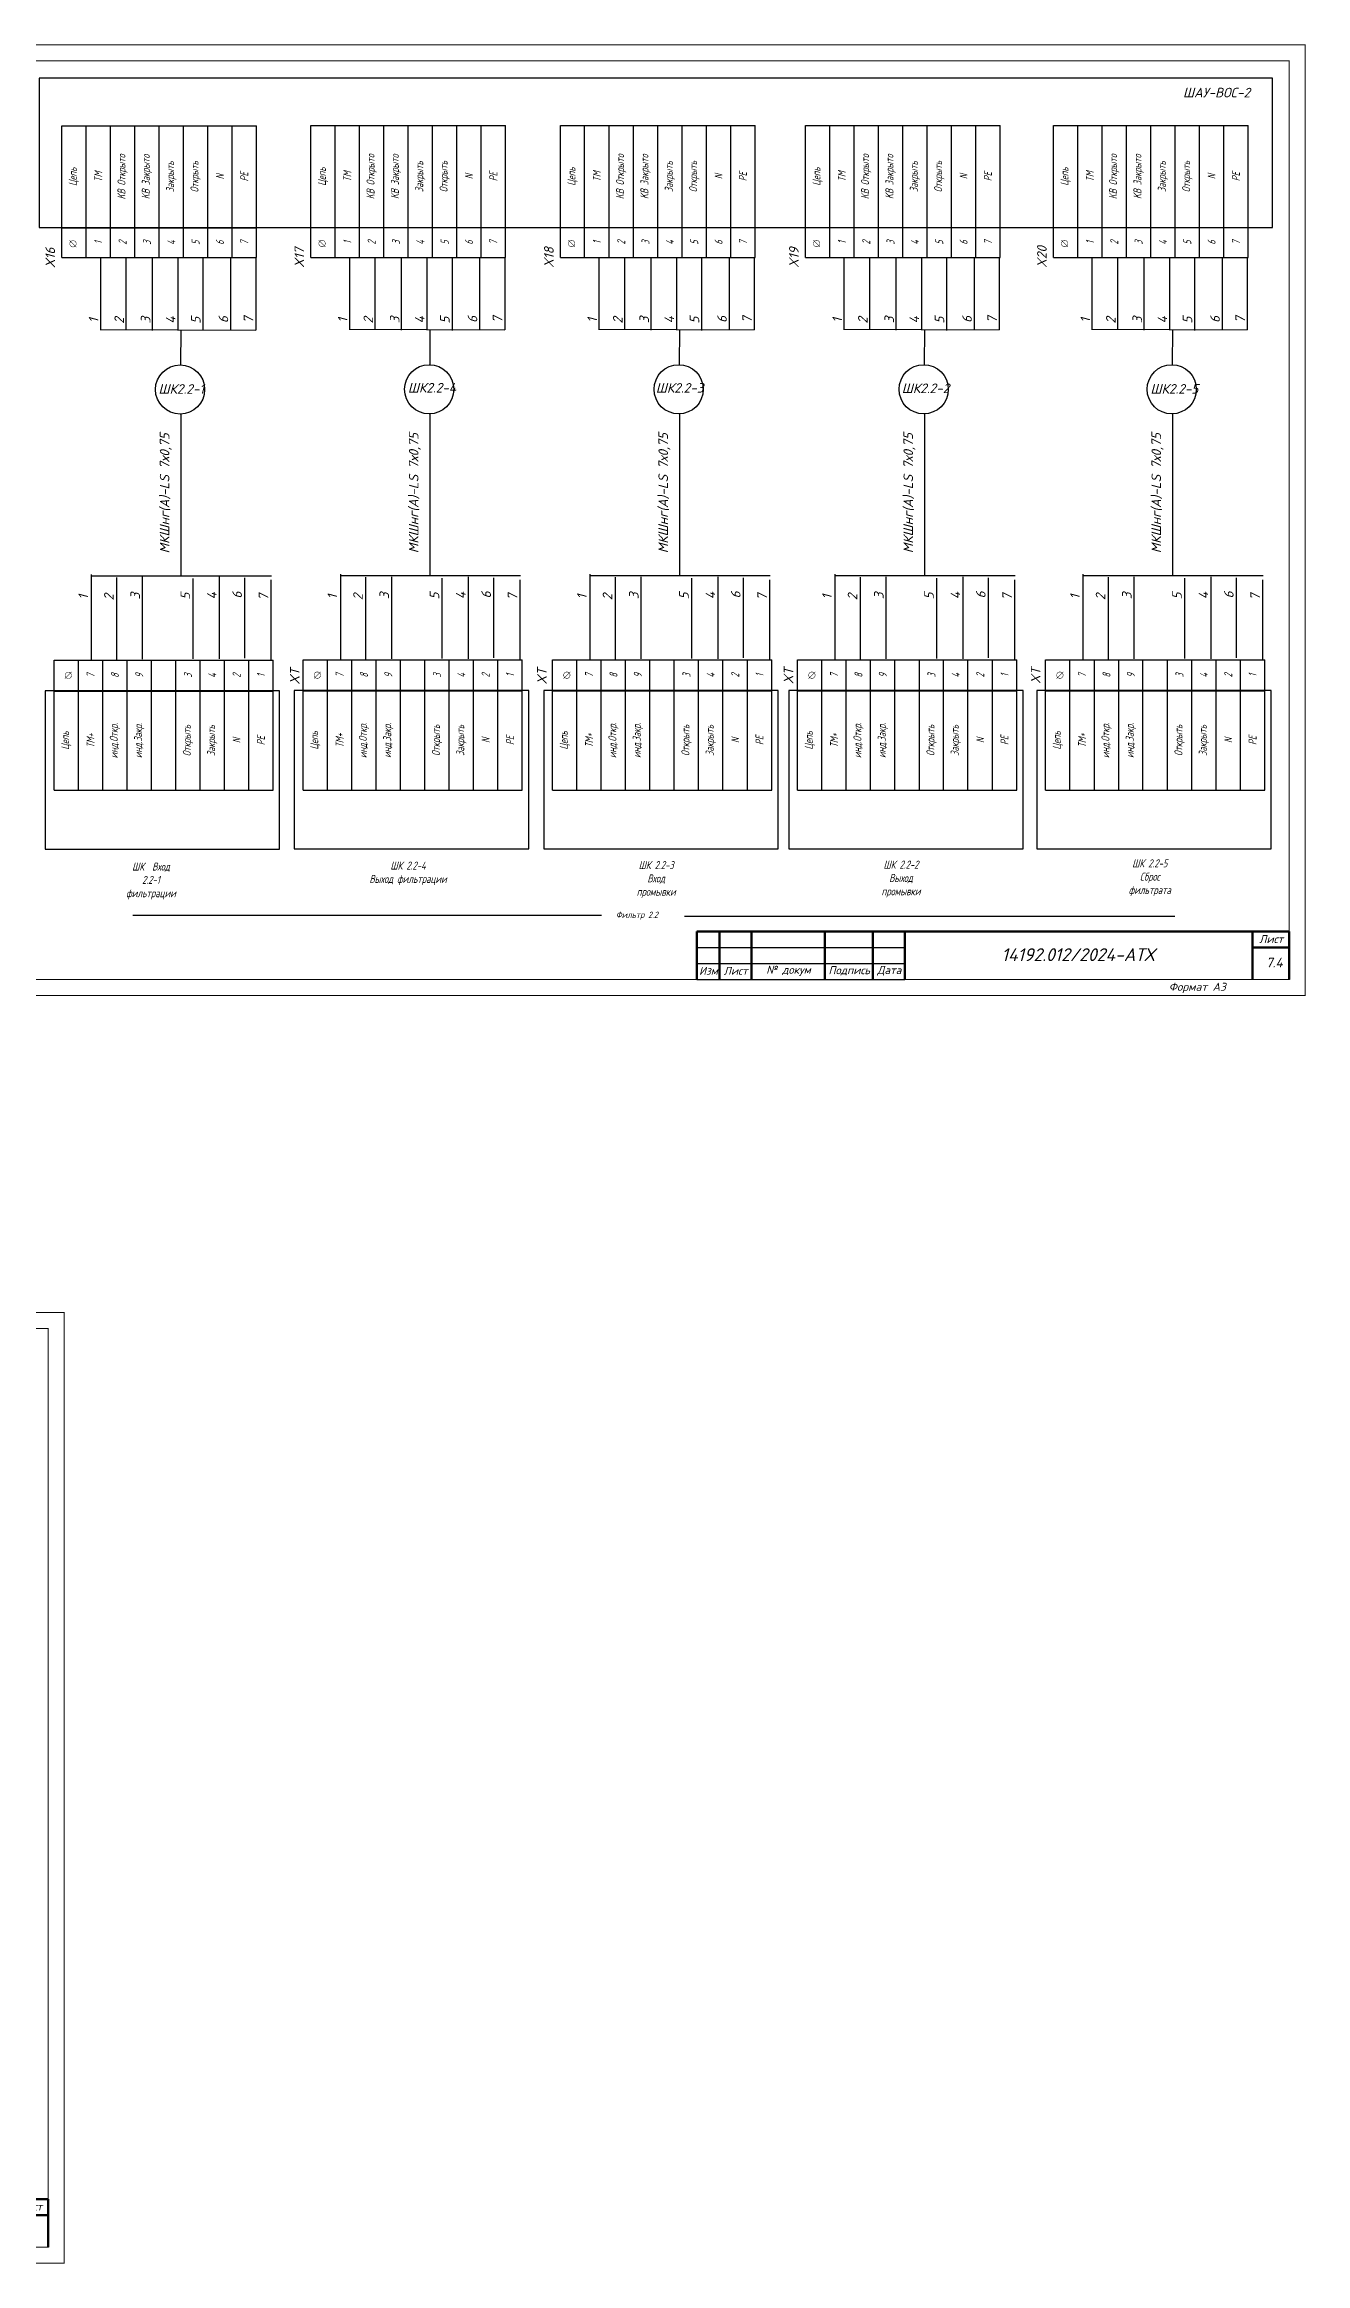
# Model space of a CAD drawing. Header units: millimetres. Extents: x 1510 to 10524, y 7125 to 13164.
# Drawn here: x 4759 to 5153, y 8298 to 8991 of the extents above; entities that cross this region are included whole.
import ezdxf
from ezdxf.enums import TextEntityAlignment as Align

# ---------------------------------------------------------------- set-up
doc = ezdxf.new("R2010")
doc.units = ezdxf.units.MM
doc.header["$LTSCALE"] = 4
doc.set_wipeout_variables(frame=1)
doc.linetypes.add('SolidLine', pattern=[0])
for name, color, linetype in [('G', 5, 'Continuous'), ('SYMS', 7, 'Continuous'), ('Вспомогательная', 1, 'Continuous'), ('Текст', 2, 'Continuous')]:
    doc.layers.add(name, color=color, linetype=linetype)
for name, color, linetype, lineweight in [('RAMKA', 7, 'Continuous', 25), ('SHTAMP', 7, 'SolidLine', 25), ('Основеая', 5, 'Continuous', 60)]:
    doc.layers.add(name, color=color, linetype=linetype, lineweight=lineweight)
doc.styles.add('COTES', font='cs_gost2304.shx', dxfattribs={"width": 0.75, "oblique": 15})
doc.styles.add('ISOCPEUR', font='isocpeui.ttf')
doc.styles.add('Simplex00.10.00', font='simplex.shx')
doc.styles.add('Simplex25.085.15', font='', dxfattribs={"width": 0.85, "oblique": 15, "height": 2.5})
doc.styles.add('ГОСТ', font='isocpeur.ttf', dxfattribs={"oblique": 15})
doc.styles.get('Simplex25.085.15').set_extended_font_data('GOST type A')

# ---------------------------------------------------------------- blocks, each defined once
blk = doc.blocks.new('Формат А3')
at = {"color": 0, "linetype": 'Continuous', "const_width": 0.3}
for points in [[(-420, 297), (0, 297), (0, 0), (-420, 0)], [(-400, 5), (-400, 292), (-5, 292), (-5, 5)]]:
    blk.add_lwpolyline(points, close=True, dxfattribs=at)
at = {"color": 0, "linetype": 'Continuous', "style": 'Simplex00.10.00', "oblique": 15}
blk.add_text('Формат А3', height=2.5, dxfattribs=at).set_placement((-33.67, 2.75), align=Align.MIDDLE_CENTER)
blk = doc.blocks.new('A$C73A268AF')
at = {"lineweight": 30}
for p, q in [((4.57, 157.46), (20.05, 157.46)), ((4.57, 157.46), (4.57, 91.46)), ((9.89, 157.46), (9.89, 91.46)), ((14.97, 157.46), (14.97, 91.46)), ((9.89, 147.31), (20.05, 147.31)), ((9.89, 132.08), (20.05, 132.08)), ((9.89, 111.77), (20.05, 111.77)), ((4.57, 91.46), (20.05, 91.46)), ((7.96, 5.15), (7.96, 91.46)), ((13.04, 5.15), (13.04, 91.46)), ((20.15, 66.08), (7.96, 66.08)), ((20.15, 30.54), (7.96, 30.54))]:
    blk.add_line(p, q, dxfattribs=at)
blk.add_lwpolyline([(20.15, 5.15), (7.96, 5.15)], dxfattribs=at)
at = {"layer": 'Вспомогательная', "color": 7}
for p, q in [((230.15, 15.15), (295.15, 15.15)), ((230.15, 10.15), (295.15, 10.15)), ((230.15, 5.15), (295.15, 5.15))]:
    blk.add_line(p, q, dxfattribs=at)
at = {"layer": 'Основеая', "color": 7}
for p, q in [((230.15, 20.15), (230.15, 5.15)), ((415.15, 20.15), (230.15, 20.15)), ((237.15, 20.15), (237.15, 5.15)), ((247.15, 20.15), (247.15, 5.15)), ((270.15, 20.15), (270.15, 5.15)), ((285.15, 20.15), (285.15, 5.15)), ((295.15, 20.15), (295.15, 5.15)), ((403.72, 20.15), (403.72, 5.15)), ((403.72, 15.15), (415.15, 15.15)), ((415.15, 20.15), (415.15, 5.15))]:
    blk.add_line(p, q, dxfattribs=at)
blk.add_blockref('Формат А3', (420.15, 0.15))
at = {"layer": 'RAMKA', "style": 'COTES', "oblique": 15, "width": 0.75}
for s, p in [('Согласовано', (8.35, 94.1)), ('Взам.инв.N', (11.94, 68.02)), ('Подпись и дата', (12.17, 35.86)), ('Инв.Nподл.', (11.97, 10.43))]:
    blk.add_text(s, height=3, rotation=90, dxfattribs=at).set_placement(p)
at = {"layer": 'Текст', "color": 7, "char_height": 2.5, "style": 'ГОСТ'}
for s, insert, width, attachment_point in [('{\\fISOCPEUR|b0|i0|c204|p34;Лист}', (413.32, 17.81), 11.4585, 6), ('{\\fISOCPEUR|b0|i0|c204|p34;Изм}', (233.75, 7.88), 7, 5), ('{\\fISOCPEUR|b0|i0|c204|p34;Лист}', (242.25, 7.88), 10, 5), ('{\\fISOCPEUR|b0|i0|c204|p34;№ докум}', (258.75, 7.88), 23, 5), ('{\\fISOCPEUR|b0|i0|c204|p34;Подпись}', (277.75, 7.88), 15, 5), ('{\\fISOCPEUR|b0|i0|c204|p34;Дата}', (290.25, 7.88), 10, 5)]:
    blk.add_mtext(s, dxfattribs=dict(at, insert=insert, width=width, attachment_point=attachment_point))
blk = doc.blocks.new('*T367')
at = {"color": 0, "linetype": 'ByBlock', "lineweight": -2, "transparency": 16777216}
for p, q in [((0, 0), (0, 41.14)), ((0, 41.14), (60.83, 41.14)), ((7.6, 0), (7.6, 41.14)), ((15.21, 0), (15.21, 41.14)), ((22.81, 0), (22.81, 41.14)), ((30.41, 0), (30.41, 41.14)), ((38.02, 0), (38.02, 41.14)), ((45.62, 0), (45.62, 41.14)), ((53.22, 0), (53.22, 41.14)), ((60.83, 0), (60.83, 41.14)), ((0, 9.29), (60.83, 9.29))]:
    blk.add_line(p, q, dxfattribs=at)
at = {"color": 0, "lineweight": -2, "transparency": 16777216}
blk.add_line((0, 0), (60.83, 0), dxfattribs=at)
at = {"color": 0, "linetype": 'Continuous', "lineweight": -2, "transparency": 16777216, "char_height": 2.5, "attachment_point": 5, "rotation": 90, "style": 'Simplex25.085.15'}
for s, insert, width in [('Цепь', (3.8, 25.21), 28.8496), ('KB Открытo', (19.01, 25.21), 28.8496), ('KB Закрытo', (26.61, 25.21), 28.8496), ('Закрыть', (34.22, 25.21), 28.8496), ('Открыть', (41.82, 25.21), 28.8496), ('TM', (11.41, 25.21), 28.8496), ('N', (49.42, 25.21), 28.8496), ('PE', (57.03, 25.21), 28.8496), ('1', (11.41, 4.64), 6.286), ('2', (19.01, 4.64), 6.286), ('3', (26.61, 4.64), 6.286), ('4', (34.22, 4.64), 6.286), ('5', (41.82, 4.64), 6.286), ('6', (49.42, 4.64), 6.286), ('7', (57.03, 4.64), 6.286)]:
    blk.add_mtext(s, dxfattribs=dict(at, insert=insert, width=width))
blk = doc.blocks.new('Клеммное соединение')
at = {"linetype": 'Continuous'}
blk.add_wipeout([(0, -1), (-0.44, -0.9), (-0.6, -0.8), (-0.71, -0.7), (-0.8, -0.6), (-0.87, -0.5), (-0.92, -0.4), (-0.95, -0.3), (-0.98, -0.2), (-0.99, -0.1), (-0.99, 0), (-0.99, 0.1), (-0.98, 0.2), (-0.95, 0.3), (-0.92, 0.4), (-0.87, 0.5), (-0.8, 0.6), (-0.71, 0.7), (-0.6, 0.8), (-0.44, 0.9), (0, 1), (0.44, 0.9), (0.6, 0.8), (0.71, 0.7), (0.8, 0.6), (0.87, 0.5), (0.92, 0.4), (0.95, 0.3), (0.98, 0.2), (0.99, 0.1), (1, 0), (0.99, -0.1), (0.98, -0.2), (0.95, -0.3), (0.92, -0.4), (0.87, -0.5), (0.8, -0.6), (0.71, -0.7), (0.6, -0.8), (0.44, -0.9)], dxfattribs=at)
at = {"color": 0, "linetype": 'Continuous', "lineweight": -2, "const_width": 0.15}
blk.add_lwpolyline([(-1.06, -1.06), (1.06, 1.06)], dxfattribs=at)
blk.add_lwpolyline([(-1, 0, 1), (1, 0, 1)], format="xyb", close=True, dxfattribs=at)
blk = doc.blocks.new('*T368')
at = {"color": 0, "linetype": 'ByBlock', "lineweight": -2, "transparency": 16777216}
for p, q in [((0, 0), (0, 40.67)), ((0, 40.67), (68.43, 40.67)), ((7.6, 0), (7.6, 40.67)), ((15.21, 0), (15.21, 40.67)), ((22.81, 0), (22.81, 40.67)), ((30.41, 0), (30.41, 40.67)), ((38.02, 0), (38.02, 40.67)), ((45.62, 0), (45.62, 40.67)), ((53.22, 0), (53.22, 40.67)), ((60.83, 0), (60.83, 40.67)), ((68.43, 0), (68.43, 40.67)), ((0, 31), (68.43, 31)), ((7.6, 0), (68.43, 0))]:
    blk.add_line(p, q, dxfattribs=at)
at = {"color": 0, "lineweight": -2, "transparency": 16777216}
blk.add_line((0, 0), (7.6, 0), dxfattribs=at)
at = {"color": 0, "linetype": 'Continuous', "lineweight": -2, "transparency": 16777216, "char_height": 2.5, "attachment_point": 5, "rotation": 90, "style": 'Simplex25.085.15'}
for s, insert, width in [('7', (11.41, 35.83), 6.6745), ('8', (19.01, 35.83), 6.6745), ('9', (26.61, 35.83), 6.6745), ('3', (41.82, 35.83), 6.6745), ('4', (49.42, 35.83), 6.6745), ('2', (57.03, 35.83), 6.6745), ('1', (64.63, 35.83), 6.6745), ('Цепь', (3.8, 15.5), 27.9958), ('ТМ+', (11.41, 15.5), 27.9958), ('инд.Откр.', (19.01, 15.5), 27.9958), ('инд.Закр.', (26.61, 15.5), 27.9958), ('Открыть', (41.82, 15.5), 27.9958), ('Закрыть', (49.42, 15.5), 27.9958), ('N', (57.03, 15.5), 27.9958), ('PE', (64.63, 15.5), 27.9958)]:
    blk.add_mtext(s, dxfattribs=dict(at, insert=insert, width=width))
blk = doc.blocks.new('*T369')
at = {"color": 0, "linetype": 'ByBlock', "lineweight": -2, "transparency": 16777216}
for p, q in [((0, 0), (0, 41.14)), ((0, 41.14), (60.83, 41.14)), ((7.6, 0), (7.6, 41.14)), ((15.21, 0), (15.21, 41.14)), ((22.81, 0), (22.81, 41.14)), ((30.41, 0), (30.41, 41.14)), ((38.02, 0), (38.02, 41.14)), ((45.62, 0), (45.62, 41.14)), ((53.22, 0), (53.22, 41.14)), ((60.83, 0), (60.83, 41.14)), ((0, 9.29), (60.83, 9.29))]:
    blk.add_line(p, q, dxfattribs=at)
at = {"color": 0, "lineweight": -2, "transparency": 16777216}
blk.add_line((0, 0), (60.83, 0), dxfattribs=at)
at = {"color": 0, "linetype": 'Continuous', "lineweight": -2, "transparency": 16777216, "char_height": 2.5, "attachment_point": 5, "rotation": 90, "style": 'Simplex25.085.15'}
for s, insert, width in [('Цепь', (3.8, 25.21), 28.8496), ('KB Открытo', (19.01, 25.21), 28.8496), ('KB Закрытo', (26.61, 25.21), 28.8496), ('Закрыть', (34.22, 25.21), 28.8496), ('Открыть', (41.82, 25.21), 28.8496), ('TM', (11.41, 25.21), 28.8496), ('N', (49.42, 25.21), 28.8496), ('PE', (57.03, 25.21), 28.8496), ('1', (11.41, 4.64), 6.286), ('2', (19.01, 4.64), 6.286), ('3', (26.61, 4.64), 6.286), ('4', (34.22, 4.64), 6.286), ('5', (41.82, 4.64), 6.286), ('6', (49.42, 4.64), 6.286), ('7', (57.03, 4.64), 6.286)]:
    blk.add_mtext(s, dxfattribs=dict(at, insert=insert, width=width))
blk = doc.blocks.new('*T370')
at = {"color": 0, "linetype": 'ByBlock', "lineweight": -2, "transparency": 16777216}
for p, q in [((0, 0), (0, 40.67)), ((0, 40.67), (68.43, 40.67)), ((7.6, 0), (7.6, 40.67)), ((15.21, 0), (15.21, 40.67)), ((22.81, 0), (22.81, 40.67)), ((30.41, 0), (30.41, 40.67)), ((38.02, 0), (38.02, 40.67)), ((45.62, 0), (45.62, 40.67)), ((53.22, 0), (53.22, 40.67)), ((60.83, 0), (60.83, 40.67)), ((68.43, 0), (68.43, 40.67)), ((0, 31), (68.43, 31)), ((7.6, 0), (68.43, 0))]:
    blk.add_line(p, q, dxfattribs=at)
at = {"color": 0, "lineweight": -2, "transparency": 16777216}
blk.add_line((0, 0), (7.6, 0), dxfattribs=at)
at = {"color": 0, "linetype": 'Continuous', "lineweight": -2, "transparency": 16777216, "char_height": 2.5, "attachment_point": 5, "rotation": 90, "style": 'Simplex25.085.15'}
for s, insert, width in [('7', (11.41, 35.83), 6.6745), ('8', (19.01, 35.83), 6.6745), ('9', (26.61, 35.83), 6.6745), ('3', (41.82, 35.83), 6.6745), ('4', (49.42, 35.83), 6.6745), ('2', (57.03, 35.83), 6.6745), ('1', (64.63, 35.83), 6.6745), ('Цепь', (3.8, 15.5), 27.9958), ('ТМ+', (11.41, 15.5), 27.9958), ('инд.Откр.', (19.01, 15.5), 27.9958), ('инд.Закр.', (26.61, 15.5), 27.9958), ('Открыть', (41.82, 15.5), 27.9958), ('Закрыть', (49.42, 15.5), 27.9958), ('N', (57.03, 15.5), 27.9958), ('PE', (64.63, 15.5), 27.9958)]:
    blk.add_mtext(s, dxfattribs=dict(at, insert=insert, width=width))
blk = doc.blocks.new('*T371')
at = {"color": 0, "linetype": 'ByBlock', "lineweight": -2, "transparency": 16777216}
for p, q in [((0, 0), (0, 41.14)), ((0, 41.14), (60.83, 41.14)), ((7.6, 0), (7.6, 41.14)), ((15.21, 0), (15.21, 41.14)), ((22.81, 0), (22.81, 41.14)), ((30.41, 0), (30.41, 41.14)), ((38.02, 0), (38.02, 41.14)), ((45.62, 0), (45.62, 41.14)), ((53.22, 0), (53.22, 41.14)), ((60.83, 0), (60.83, 41.14)), ((0, 9.29), (60.83, 9.29))]:
    blk.add_line(p, q, dxfattribs=at)
at = {"color": 0, "lineweight": -2, "transparency": 16777216}
blk.add_line((0, 0), (60.83, 0), dxfattribs=at)
at = {"color": 0, "linetype": 'Continuous', "lineweight": -2, "transparency": 16777216, "char_height": 2.5, "attachment_point": 5, "rotation": 90, "style": 'Simplex25.085.15'}
for s, insert, width in [('Цепь', (3.8, 25.21), 28.8496), ('KB Открытo', (19.01, 25.21), 28.8496), ('KB Закрытo', (26.61, 25.21), 28.8496), ('Закрыть', (34.22, 25.21), 28.8496), ('Открыть', (41.82, 25.21), 28.8496), ('TM', (11.41, 25.21), 28.8496), ('N', (49.42, 25.21), 28.8496), ('PE', (57.03, 25.21), 28.8496), ('1', (11.41, 4.64), 6.286), ('2', (19.01, 4.64), 6.286), ('3', (26.61, 4.64), 6.286), ('4', (34.22, 4.64), 6.286), ('5', (41.82, 4.64), 6.286), ('6', (49.42, 4.64), 6.286), ('7', (57.03, 4.64), 6.286)]:
    blk.add_mtext(s, dxfattribs=dict(at, insert=insert, width=width))
blk = doc.blocks.new('*T372')
at = {"color": 0, "linetype": 'ByBlock', "lineweight": -2, "transparency": 16777216}
for p, q in [((0, 0), (0, 40.67)), ((0, 40.67), (68.43, 40.67)), ((7.6, 0), (7.6, 40.67)), ((15.21, 0), (15.21, 40.67)), ((22.81, 0), (22.81, 40.67)), ((30.41, 0), (30.41, 40.67)), ((38.02, 0), (38.02, 40.67)), ((45.62, 0), (45.62, 40.67)), ((53.22, 0), (53.22, 40.67)), ((60.83, 0), (60.83, 40.67)), ((68.43, 0), (68.43, 40.67)), ((0, 31), (68.43, 31)), ((7.6, 0), (68.43, 0))]:
    blk.add_line(p, q, dxfattribs=at)
at = {"color": 0, "lineweight": -2, "transparency": 16777216}
blk.add_line((0, 0), (7.6, 0), dxfattribs=at)
at = {"color": 0, "linetype": 'Continuous', "lineweight": -2, "transparency": 16777216, "char_height": 2.5, "attachment_point": 5, "rotation": 90, "style": 'Simplex25.085.15'}
for s, insert, width in [('7', (11.41, 35.83), 6.6745), ('8', (19.01, 35.83), 6.6745), ('9', (26.61, 35.83), 6.6745), ('3', (41.82, 35.83), 6.6745), ('4', (49.42, 35.83), 6.6745), ('2', (57.03, 35.83), 6.6745), ('1', (64.63, 35.83), 6.6745), ('Цепь', (3.8, 15.5), 27.9958), ('ТМ+', (11.41, 15.5), 27.9958), ('инд.Откр.', (19.01, 15.5), 27.9958), ('инд.Закр.', (26.61, 15.5), 27.9958), ('Открыть', (41.82, 15.5), 27.9958), ('Закрыть', (49.42, 15.5), 27.9958), ('N', (57.03, 15.5), 27.9958), ('PE', (64.63, 15.5), 27.9958)]:
    blk.add_mtext(s, dxfattribs=dict(at, insert=insert, width=width))
blk = doc.blocks.new('*T363')
at = {"color": 0, "linetype": 'ByBlock', "lineweight": -2, "transparency": 16777216}
for p, q in [((0, 0), (0, 41.14)), ((0, 41.14), (60.83, 41.14)), ((7.6, 0), (7.6, 41.14)), ((15.21, 0), (15.21, 41.14)), ((22.81, 0), (22.81, 41.14)), ((30.41, 0), (30.41, 41.14)), ((38.02, 0), (38.02, 41.14)), ((45.62, 0), (45.62, 41.14)), ((53.22, 0), (53.22, 41.14)), ((60.83, 0), (60.83, 41.14)), ((0, 9.29), (60.83, 9.29))]:
    blk.add_line(p, q, dxfattribs=at)
at = {"color": 0, "lineweight": -2, "transparency": 16777216}
blk.add_line((0, 0), (60.83, 0), dxfattribs=at)
at = {"color": 0, "linetype": 'Continuous', "lineweight": -2, "transparency": 16777216, "char_height": 2.5, "attachment_point": 5, "rotation": 90, "style": 'Simplex25.085.15'}
for s, insert, width in [('Цепь', (3.8, 25.21), 28.8496), ('KB Открытo', (19.01, 25.21), 28.8496), ('KB Закрытo', (26.61, 25.21), 28.8496), ('Закрыть', (34.22, 25.21), 28.8496), ('Открыть', (41.82, 25.21), 28.8496), ('TM', (11.41, 25.21), 28.8496), ('N', (49.42, 25.21), 28.8496), ('PE', (57.03, 25.21), 28.8496), ('1', (11.41, 4.64), 6.286), ('2', (19.01, 4.64), 6.286), ('3', (26.61, 4.64), 6.286), ('4', (34.22, 4.64), 6.286), ('5', (41.82, 4.64), 6.286), ('6', (49.42, 4.64), 6.286), ('7', (57.03, 4.64), 6.286)]:
    blk.add_mtext(s, dxfattribs=dict(at, insert=insert, width=width))
blk = doc.blocks.new('*T364')
at = {"color": 0, "linetype": 'ByBlock', "lineweight": -2, "transparency": 16777216}
for p, q in [((0, 0), (0, 40.67)), ((0, 40.67), (68.43, 40.67)), ((7.6, 0), (7.6, 40.67)), ((15.21, 0), (15.21, 40.67)), ((22.81, 0), (22.81, 40.67)), ((30.41, 0), (30.41, 40.67)), ((38.02, 0), (38.02, 40.67)), ((45.62, 0), (45.62, 40.67)), ((53.22, 0), (53.22, 40.67)), ((60.83, 0), (60.83, 40.67)), ((68.43, 0), (68.43, 40.67)), ((0, 31), (68.43, 31)), ((7.6, 0), (68.43, 0))]:
    blk.add_line(p, q, dxfattribs=at)
at = {"color": 0, "lineweight": -2, "transparency": 16777216}
blk.add_line((0, 0), (7.6, 0), dxfattribs=at)
at = {"color": 0, "linetype": 'Continuous', "lineweight": -2, "transparency": 16777216, "char_height": 2.5, "attachment_point": 5, "rotation": 90, "style": 'Simplex25.085.15'}
for s, insert, width in [('7', (11.41, 35.83), 6.6745), ('8', (19.01, 35.83), 6.6745), ('9', (26.61, 35.83), 6.6745), ('3', (41.82, 35.83), 6.6745), ('4', (49.42, 35.83), 6.6745), ('2', (57.03, 35.83), 6.6745), ('1', (64.63, 35.83), 6.6745), ('Цепь', (3.8, 15.5), 27.9958), ('ТМ+', (11.41, 15.5), 27.9958), ('инд.Откр.', (19.01, 15.5), 27.9958), ('инд.Закр.', (26.61, 15.5), 27.9958), ('Открыть', (41.82, 15.5), 27.9958), ('Закрыть', (49.42, 15.5), 27.9958), ('N', (57.03, 15.5), 27.9958), ('PE', (64.63, 15.5), 27.9958)]:
    blk.add_mtext(s, dxfattribs=dict(at, insert=insert, width=width))
blk = doc.blocks.new('*T365')
at = {"color": 0, "linetype": 'ByBlock', "lineweight": -2, "transparency": 16777216}
for p, q in [((0, 0), (0, 41.14)), ((0, 41.14), (60.83, 41.14)), ((7.6, 0), (7.6, 41.14)), ((15.21, 0), (15.21, 41.14)), ((22.81, 0), (22.81, 41.14)), ((30.41, 0), (30.41, 41.14)), ((38.02, 0), (38.02, 41.14)), ((45.62, 0), (45.62, 41.14)), ((53.22, 0), (53.22, 41.14)), ((60.83, 0), (60.83, 41.14)), ((0, 9.29), (60.83, 9.29))]:
    blk.add_line(p, q, dxfattribs=at)
at = {"color": 0, "lineweight": -2, "transparency": 16777216}
blk.add_line((0, 0), (60.83, 0), dxfattribs=at)
at = {"color": 0, "linetype": 'Continuous', "lineweight": -2, "transparency": 16777216, "char_height": 2.5, "attachment_point": 5, "rotation": 90, "style": 'Simplex25.085.15'}
for s, insert, width in [('Цепь', (3.8, 25.21), 28.8496), ('KB Открытo', (19.01, 25.21), 28.8496), ('KB Закрытo', (26.61, 25.21), 28.8496), ('Закрыть', (34.22, 25.21), 28.8496), ('Открыть', (41.82, 25.21), 28.8496), ('TM', (11.41, 25.21), 28.8496), ('N', (49.42, 25.21), 28.8496), ('PE', (57.03, 25.21), 28.8496), ('1', (11.41, 4.64), 6.286), ('2', (19.01, 4.64), 6.286), ('3', (26.61, 4.64), 6.286), ('4', (34.22, 4.64), 6.286), ('5', (41.82, 4.64), 6.286), ('6', (49.42, 4.64), 6.286), ('7', (57.03, 4.64), 6.286)]:
    blk.add_mtext(s, dxfattribs=dict(at, insert=insert, width=width))
blk = doc.blocks.new('*T366')
at = {"color": 0, "linetype": 'ByBlock', "lineweight": -2, "transparency": 16777216}
for p, q in [((0, 0), (0, 40.67)), ((0, 40.67), (68.43, 40.67)), ((7.6, 0), (7.6, 40.67)), ((15.21, 0), (15.21, 40.67)), ((22.81, 0), (22.81, 40.67)), ((30.41, 0), (30.41, 40.67)), ((38.02, 0), (38.02, 40.67)), ((45.62, 0), (45.62, 40.67)), ((53.22, 0), (53.22, 40.67)), ((60.83, 0), (60.83, 40.67)), ((68.43, 0), (68.43, 40.67)), ((0, 31), (68.43, 31)), ((7.6, 0), (68.43, 0))]:
    blk.add_line(p, q, dxfattribs=at)
at = {"color": 0, "lineweight": -2, "transparency": 16777216}
blk.add_line((0, 0), (7.6, 0), dxfattribs=at)
at = {"color": 0, "linetype": 'Continuous', "lineweight": -2, "transparency": 16777216, "char_height": 2.5, "attachment_point": 5, "rotation": 90, "style": 'Simplex25.085.15'}
for s, insert, width in [('7', (11.41, 35.83), 6.6745), ('8', (19.01, 35.83), 6.6745), ('9', (26.61, 35.83), 6.6745), ('3', (41.82, 35.83), 6.6745), ('4', (49.42, 35.83), 6.6745), ('2', (57.03, 35.83), 6.6745), ('1', (64.63, 35.83), 6.6745), ('Цепь', (3.8, 15.5), 27.9958), ('ТМ+', (11.41, 15.5), 27.9958), ('инд.Откр.', (19.01, 15.5), 27.9958), ('инд.Закр.', (26.61, 15.5), 27.9958), ('Открыть', (41.82, 15.5), 27.9958), ('Закрыть', (49.42, 15.5), 27.9958), ('N', (57.03, 15.5), 27.9958), ('PE', (64.63, 15.5), 27.9958)]:
    blk.add_mtext(s, dxfattribs=dict(at, insert=insert, width=width))

msp = doc.modelspace()

# ---------------------------------------------------------------- linework, layer by layer
at = {"color": 7, "ltscale": 0.2}
for p, q in [((4932.98, 8718.77), (4786.58, 8718.77)), ((4958.94, 8718.6), (5112.12, 8718.6))]:
    msp.add_line(p, q, dxfattribs=at)
at = {"ltscale": 1.2}
msp.add_lwpolyline([(4757.28, 8933.67), (5142.58, 8933.67), (5142.58, 8980.31), (4757.28, 8980.31)], close=True, dxfattribs=at)
at = {"linetype": 'Continuous', "ltscale": 0.2}
for points in [[(4759.19, 8739.51), (4832.43, 8739.51), (4832.43, 8789), (4759.19, 8789)], [(4837, 8739.58), (4910.24, 8739.58), (4910.24, 8789.06), (4837, 8789.06)], [(4914.95, 8739.58), (4988.19, 8739.58), (4988.19, 8789.06), (4914.95, 8789.06)], [(4991.5, 8739.58), (5064.73, 8739.58), (5064.73, 8789.06), (4991.5, 8789.06)], [(5068.98, 8739.58), (5142.22, 8739.58), (5142.22, 8789.06), (5068.98, 8789.06)]]:
    msp.add_lwpolyline(points, close=True, dxfattribs=at)
at = {"layer": 'G', "color": 0}
for p, q in [((4801.59, 8890.77), (4801.63, 8901.76)), ((4879.4, 8890.84), (4879.44, 8901.83)), ((4957.35, 8890.84), (4957.39, 8901.83)), ((5033.9, 8890.84), (5033.94, 8901.83)), ((5111.38, 8890.84), (5111.42, 8901.83)), ((4801.54, 8875.42), (4801.54, 8824.94)), ((4879.35, 8875.49), (4879.35, 8825.01)), ((4957.3, 8875.49), (4957.3, 8825.01)), ((5033.84, 8875.49), (5033.84, 8825.01)), ((5111.33, 8875.49), (5111.33, 8825.01))]:
    msp.add_line(p, q, dxfattribs=at)
at = {"layer": 'SYMS', "linetype": 'Continuous', "ltscale": 0.2}
for p, q in [((4776.41, 8924.34), (4776.41, 8901.65)), ((4784.39, 8924.32), (4784.39, 8901.64)), ((4792.58, 8924.24), (4792.58, 8901.56)), ((4800.61, 8924.24), (4800.61, 8901.56)), ((4808.47, 8924.19), (4808.47, 8901.5)), ((4817.08, 8924.4), (4817.08, 8901.72)), ((4824.94, 8924.35), (4824.94, 8901.66)), ((4854.22, 8924.4), (4854.22, 8901.72)), ((4862.2, 8924.39), (4862.2, 8901.7)), ((4870.39, 8924.31), (4870.39, 8901.63)), ((4878.42, 8924.31), (4878.42, 8901.63)), ((4886.28, 8924.25), (4886.28, 8901.57)), ((4894.89, 8924.47), (4894.89, 8901.78)), ((4902.75, 8924.41), (4902.75, 8901.73)), ((4932.17, 8924.4), (4932.17, 8901.72)), ((4940.16, 8924.39), (4940.16, 8901.7)), ((4948.34, 8924.31), (4948.34, 8901.63)), ((4956.37, 8924.31), (4956.37, 8901.63)), ((4964.23, 8924.25), (4964.23, 8901.57)), ((4972.84, 8924.47), (4972.84, 8901.78)), ((4980.7, 8924.41), (4980.7, 8901.73)), ((5008.71, 8924.4), (5008.71, 8901.72)), ((5016.7, 8924.39), (5016.7, 8901.7)), ((5024.89, 8924.31), (5024.89, 8901.63)), ((5032.92, 8924.31), (5032.92, 8901.63)), ((5040.77, 8924.25), (5040.77, 8901.57)), ((5049.39, 8924.47), (5049.39, 8901.78)), ((5057.24, 8924.41), (5057.24, 8901.73)), ((5086.19, 8924.4), (5086.19, 8901.72)), ((5094.18, 8924.39), (5094.18, 8901.7)), ((5102.37, 8924.31), (5102.37, 8901.63)), ((5110.4, 8924.31), (5110.4, 8901.63)), ((5118.26, 8924.25), (5118.26, 8901.57)), ((5126.87, 8924.47), (5126.87, 8901.78)), ((5134.72, 8924.41), (5134.72, 8901.73)), ((4773.58, 8825.35), (4773.58, 8798.61)), ((4851.39, 8825.41), (4851.39, 8798.67)), ((4929.34, 8825.41), (4929.34, 8798.67)), ((5005.89, 8825.41), (5005.89, 8798.67)), ((5083.37, 8825.41), (5083.37, 8798.67)), ((4781.44, 8824.38), (4781.44, 8798.77)), ((4789.52, 8824.54), (4789.52, 8798.85)), ((4805.33, 8824.06), (4805.33, 8799.01)), ((4813.52, 8824.54), (4813.52, 8798.93)), ((4821.43, 8824.22), (4821.43, 8799.17)), ((4829.69, 8823.62), (4829.69, 8798.57)), ((4859.25, 8824.45), (4859.25, 8798.84)), ((4867.33, 8824.61), (4867.33, 8798.91)), ((4883.14, 8824.12), (4883.14, 8799.08)), ((4891.33, 8824.61), (4891.33, 8799)), ((4899.24, 8824.29), (4899.24, 8799.24)), ((4907.5, 8823.69), (4907.5, 8798.64)), ((4937.2, 8824.45), (4937.2, 8798.84)), ((4945.28, 8824.61), (4945.28, 8798.91)), ((4961.09, 8824.12), (4961.09, 8799.08)), ((4969.28, 8824.61), (4969.28, 8799)), ((4977.2, 8824.29), (4977.2, 8799.24)), ((4985.45, 8823.69), (4985.45, 8798.64)), ((5013.74, 8824.45), (5013.74, 8798.84)), ((5021.83, 8824.61), (5021.83, 8798.91)), ((5037.63, 8824.12), (5037.63, 8799.08)), ((5045.82, 8824.61), (5045.82, 8799)), ((5053.74, 8824.29), (5053.74, 8799.24)), ((5061.99, 8823.69), (5061.99, 8798.64)), ((5091.23, 8824.45), (5091.23, 8798.84)), ((5099.31, 8824.61), (5099.31, 8798.91)), ((5115.12, 8824.12), (5115.12, 8799.08)), ((5123.3, 8824.61), (5123.3, 8799)), ((5131.22, 8824.29), (5131.22, 8799.24)), ((5139.47, 8823.69), (5139.47, 8798.64))]:
    msp.add_line(p, q, dxfattribs=at)
at = {"layer": 'SYMS', "linetype": 'Continuous', "lineweight": 30, "ltscale": 0.2}
for points in [[(4776.39, 8901.83), (4824.94, 8901.66), (4824.94, 8901.66)], [(4854.2, 8901.9), (4902.75, 8901.73), (4902.75, 8901.73)], [(4932.15, 8901.9), (4980.7, 8901.73), (4980.7, 8901.73)], [(5008.69, 8901.9), (5057.24, 8901.73), (5057.24, 8901.73)], [(5086.18, 8901.9), (5134.72, 8901.73), (5134.72, 8901.73)], [(4773.58, 8824.94), (4829.85, 8824.94), (4829.85, 8824.94)], [(4851.39, 8825.01), (4907.66, 8825.01), (4907.66, 8825.01)], [(4929.34, 8825.01), (4985.61, 8825.01), (4985.61, 8825.01)], [(5005.89, 8825.01), (5062.16, 8825.01), (5062.16, 8825.01)], [(5083.37, 8825.01), (5139.64, 8825.01), (5139.64, 8825.01)]]:
    msp.add_lwpolyline(points, dxfattribs=at)
at = {"layer": 'SYMS', "linetype": 'Continuous', "ltscale": 0.2}
for centre in [(4801.32, 8883.1), (4879.13, 8883.16), (4957.08, 8883.16), (5033.62, 8883.16), (5111.11, 8883.16)]:
    msp.add_circle(centre, 7.68, dxfattribs=at)

# ---------------------------------------------------------------- block references
at = {"ltscale": 1.2}
for p in [(4732.63, 8693.61), (4344.95, 8297.64)]:
    msp.add_blockref('A$C73A268AF', p, dxfattribs=at)
for name, p in [('*T367', (4764.34, 8924.32)), ('*T369', (4842.15, 8924.38)), ('*T371', (4920.11, 8924.38)), ('*T363', (4996.65, 8924.38)), ('*T365', (5074.13, 8924.38)), ('*T368', (4761.94, 8757.9)), ('*T370', (4839.75, 8757.97)), ('*T372', (4917.7, 8757.97)), ('*T364', (4994.24, 8757.97)), ('*T366', (5071.72, 8757.97))]:
    msp.add_blockref(name, p)

# ---------------------------------------------------------------- texts
at = {"style": 'Simplex25.085.15', "oblique": 15, "width": 1.083459}
msp.add_text('Фильтр 2.2', height=1.961, dxfattribs=at).set_placement((4937.45, 8718.02))
at = {"layer": 'SHTAMP', "color": 0, "style": 'ISOCPEUR'}
msp.add_text('14192.012/2024-АТХ', height=4, dxfattribs=at).set_placement((5081.81, 8704.55), align=Align.CENTER)
at = {"layer": 'SYMS', "linetype": 'Continuous', "ltscale": 0.2, "style": 'ГОСТ', "oblique": 15}
for s, p in [('ШАУ-ВОС-2', (5114.61, 8974.35)), ('ШК2.2-1', (4794.56, 8881.77)), ('ШК2.2-4', (4872.48, 8882.15)), ('ШК2.2-3', (4949.93, 8882.1)), ('ШК2.2-2', (5026.77, 8881.98)), ('ШК2.2-5', (5104.45, 8881.8))]:
    msp.add_text(s, height=3, dxfattribs=at).set_placement(p)
for s, p in [('X16', (4762.26, 8921.03)), ('X17', (4840.07, 8921.1)), ('X18', (4918.03, 8921.1)), ('X19', (4994.57, 8921.1)), ('X20', (5072.05, 8921.1)), ('1', (4775.81, 8903.89)), ('2', (4783.81, 8903.61)), ('3', (4792.06, 8903.71)), ('4', (4799.88, 8903.67)), ('5', (4807.73, 8903.62)), ('6', (4816.35, 8903.83)), ('7', (4824.2, 8903.78)), ('1', (4853.62, 8903.96)), ('2', (4861.62, 8903.67)), ('3', (4869.87, 8903.77)), ('4', (4877.69, 8903.74)), ('5', (4885.54, 8903.68)), ('6', (4894.16, 8903.9)), ('7', (4902.01, 8903.84)), ('1', (4931.57, 8903.96)), ('2', (4939.57, 8903.67)), ('3', (4947.82, 8903.77)), ('4', (4955.64, 8903.74)), ('5', (4963.49, 8903.68)), ('6', (4972.11, 8903.9)), ('7', (4979.96, 8903.84)), ('1', (5008.11, 8903.96)), ('2', (5016.11, 8903.67)), ('3', (5024.36, 8903.77)), ('4', (5032.18, 8903.74)), ('5', (5040.04, 8903.68)), ('6', (5048.65, 8903.9)), ('7', (5056.51, 8903.84)), ('1', (5085.6, 8903.96)), ('2', (5093.59, 8903.67)), ('3', (5101.85, 8903.77)), ('4', (5109.67, 8903.74)), ('5', (5117.52, 8903.68)), ('6', (5126.13, 8903.9)), ('7', (5133.99, 8903.84)), ('МКШнг(А)-LS 7х0,75', (4797.99, 8831.89)), ('МКШнг(А)-LS 7х0,75', (4875.8, 8831.95)), ('МКШнг(А)-LS 7х0,75', (4953.75, 8831.95)), ('МКШнг(А)-LS 7х0,75', (5030.3, 8831.95)), ('МКШнг(А)-LS 7х0,75', (5107.78, 8831.95)), ('1', (4772.58, 8817.47)), ('2', (4780.58, 8817.19)), ('3', (4788.8, 8817.53)), ('5', (4804.47, 8817.43)), ('4', (4812.72, 8817.53)), ('6', (4820.64, 8817.77)), ('7', (4828.89, 8817.17)), ('1', (4850.39, 8817.54)), ('2', (4858.39, 8817.26)), ('3', (4866.61, 8817.59)), ('5', (4882.28, 8817.5)), ('4', (4890.53, 8817.6)), ('6', (4898.45, 8817.83)), ('7', (4906.7, 8817.23)), ('1', (4928.34, 8817.54)), ('2', (4936.34, 8817.26)), ('3', (4944.56, 8817.59)), ('5', (4960.23, 8817.5)), ('4', (4968.49, 8817.6)), ('6', (4976.4, 8817.83)), ('7', (4984.66, 8817.23)), ('1', (5004.89, 8817.54)), ('2', (5012.89, 8817.26)), ('3', (5021.11, 8817.59)), ('5', (5036.78, 8817.5)), ('4', (5045.03, 8817.6)), ('6', (5052.95, 8817.83)), ('7', (5061.2, 8817.23)), ('1', (5082.37, 8817.54)), ('2', (5090.37, 8817.26)), ('3', (5098.59, 8817.59)), ('5', (5114.26, 8817.5)), ('4', (5122.51, 8817.6)), ('6', (5130.43, 8817.83)), ('7', (5138.68, 8817.23)), ('XT', (4838.65, 8790.93)), ('XT', (4915.88, 8790.95)), ('XT', (4992.9, 8791.07)), ('XT', (5070.11, 8791.12))]:
    msp.add_text(s, height=3, rotation=90, dxfattribs=at).set_placement(p)
at = {"layer": 'SYMS', "color": 7, "linetype": 'Continuous', "ltscale": 0.2, "style": 'ГОСТ', "oblique": 15}
msp.add_text('7.4', height=3, dxfattribs=at).set_placement((5140.53, 8702.6))
at = {"layer": 'SYMS', "linetype": 'Continuous', "char_height": 2.5, "attachment_point": 2}
for s, insert, width in [('{\\Fsimplex|c204;\\Q15;\\W0.75;\\C0;ШК  Вход 2.2-1 фильтрации}', (4792.22, 8735.32), 16.2192), ('{\\Fsimplex|c204;\\Q15;\\W0.75;\\C0;ШК 2.2-4\\PВыход фильтрации}', (4872.53, 8735.62), 27.2347), ('{\\Fsimplex|c204;\\Q15;\\W0.75;\\C0;ШК 2.2-3\\PВход промывки}', (4950.04, 8735.78), 16.2192), ('{\\Fsimplex|c204;\\Q15;\\W0.75;\\C0;ШК 2.2-2 Выход промывки}', (5026.52, 8735.92), 16.2192), ('{\\Fsimplex|c204;\\Q15;\\W0.75;\\C0;ШК 2.2-5\\PСброс фильтрата}', (5104.25, 8736.33), 16.2192)]:
    msp.add_mtext(s, dxfattribs=dict(at, insert=insert, width=width))

# ---------------------------------------------------------------- next in the draw order: block references
for p, rotation in [((4767.87, 8928.63), 90), ((4845.68, 8928.7), 90), ((4923.63, 8928.7), 90), ((5000.17, 8928.7), 90), ((5077.65, 8928.7), 90), ((4766.39, 8793.8), 180), ((4844.2, 8793.86), 180), ((4922.15, 8793.86), 180), ((4998.7, 8793.86), 180), ((5076.18, 8793.86), 180)]:
    msp.add_blockref('Клеммное соединение', p, dxfattribs=dict(rotation=rotation))

doc.saveas('drawing.dxf')
